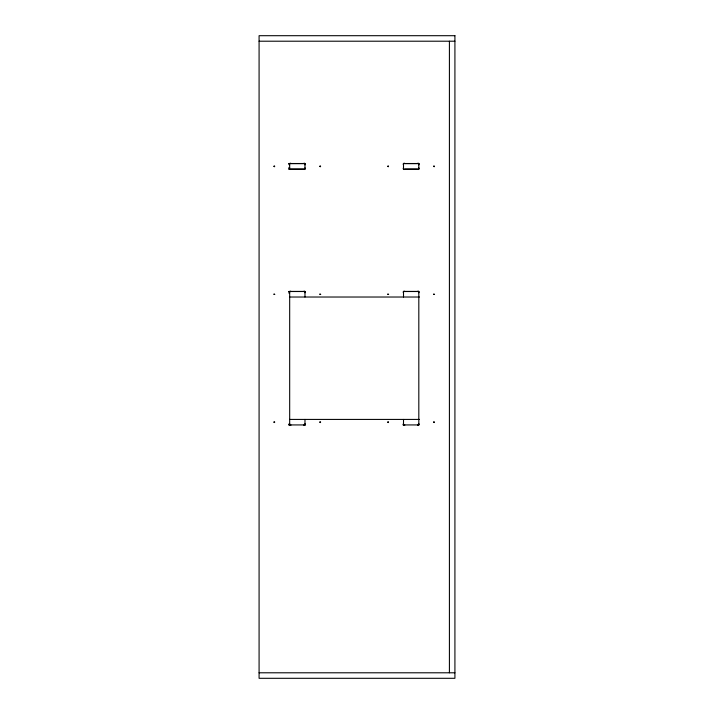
<?xml version="1.0" encoding="UTF-8"?>
<svg xmlns="http://www.w3.org/2000/svg" width="714" height="714" viewBox="0 0 714 714"><rect width="100%" height="100%" fill="white"/><g stroke="black" fill="none" stroke-linecap="round" stroke-linejoin="round"><path stroke-width="1.07" d="M259.084 41.207L454.916 41.207M288.795 163.604L304.976 163.604L304.976 169.12L288.822 169.12M288.795 291.517L304.976 291.517L304.976 297.024M289.536 297.024L419.484 297.024M289.527 419.421L419.484 419.421M288.822 424.928L305.244 424.928M403.071 424.928L418.815 424.928L418.815 291.517L403.508 291.517L403.508 297.024M259.084 672.793L454.916 672.793M449.409 41.207L449.409 672.793M403.508 419.421L403.508 424.928M304.976 419.421L304.976 424.928M289.679 163.604L289.679 169.12M289.679 291.517L289.679 424.928M289.009 163.604L289.009 164.639M289.009 167.397L289.009 169.12M289.009 291.517L289.009 293.24M289.009 423.902L289.009 424.928M289.679 164.854A0.946 0.946 0 0 1 289.679 163.515A0.946 0.946 0 0 1 291.017 163.515L303.637 163.515A0.946 0.946 0 0 1 304.976 163.515A0.946 0.946 0 0 1 304.976 164.854M289.679 167.87A0.946 0.946 0 0 0 289.679 169.209A0.946 0.946 0 0 0 291.017 169.209L303.637 169.209A0.946 0.946 0 0 0 304.976 169.209A0.946 0.946 0 0 0 304.976 167.87M403.508 164.854A0.946 0.946 0 0 1 403.508 163.515A0.946 0.946 0 0 1 404.856 163.515L417.467 163.515A0.946 0.946 0 0 1 418.815 163.515A0.946 0.946 0 0 1 418.815 164.854M403.508 167.87A0.946 0.946 0 0 0 403.508 169.209A0.946 0.946 0 0 0 404.856 169.209L417.467 169.209A0.946 0.946 0 0 0 418.815 169.209A0.946 0.946 0 0 0 418.815 167.87M304.976 292.767A0.946 0.946 0 0 0 304.976 291.428A0.946 0.946 0 0 0 303.637 291.428L291.017 291.428A0.946 0.946 0 0 0 289.679 291.428A0.946 0.946 0 0 0 289.679 292.767M418.815 292.767A0.946 0.946 0 0 0 418.815 291.428A0.946 0.946 0 0 0 417.467 291.428L404.856 291.428A0.946 0.946 0 0 0 403.508 291.428A0.946 0.946 0 0 0 403.508 292.767M291.017 425.026A0.946 0.946 0 0 1 289.679 425.026A0.946 0.946 0 0 1 289.679 423.679M304.976 423.679A0.946 0.946 0 0 1 304.976 425.026A0.946 0.946 0 0 1 303.637 425.026M404.856 425.026A0.946 0.946 0 0 1 403.508 425.026A0.946 0.946 0 0 1 403.508 423.679M418.815 423.679A0.946 0.946 0 0 1 418.815 425.026A0.946 0.946 0 0 1 417.467 425.026M273.926 166.317C275.06 167.835 274.801 164.747 273.926 166.317M273.926 294.23L274.828 294.355L273.935 294.141M273.926 422.135C275.06 423.652 274.801 420.564 273.926 422.135M319.818 166.317C320.889 167.87 320.782 164.738 319.818 166.317M319.818 294.23L320.729 294.355L319.836 294.141M319.818 422.135C320.889 423.688 320.782 420.555 319.818 422.135M387.756 166.317C388.844 167.844 388.719 164.738 387.756 166.317M387.756 294.23L388.666 294.355L387.773 294.141M387.756 422.135C388.844 423.661 388.719 420.555 387.756 422.135M433.657 166.317C434.871 167.826 434.344 164.747 433.657 166.317M433.657 294.23L434.567 294.355L433.675 294.141M433.657 422.135C434.871 423.643 434.344 420.555 433.657 422.135M454.916 35.7L259.084 35.7L259.084 678.3L454.916 678.3L454.916 35.7M418.815 163.604L403.508 163.604L403.508 169.12L418.815 169.12L418.815 163.604"/></g></svg>
